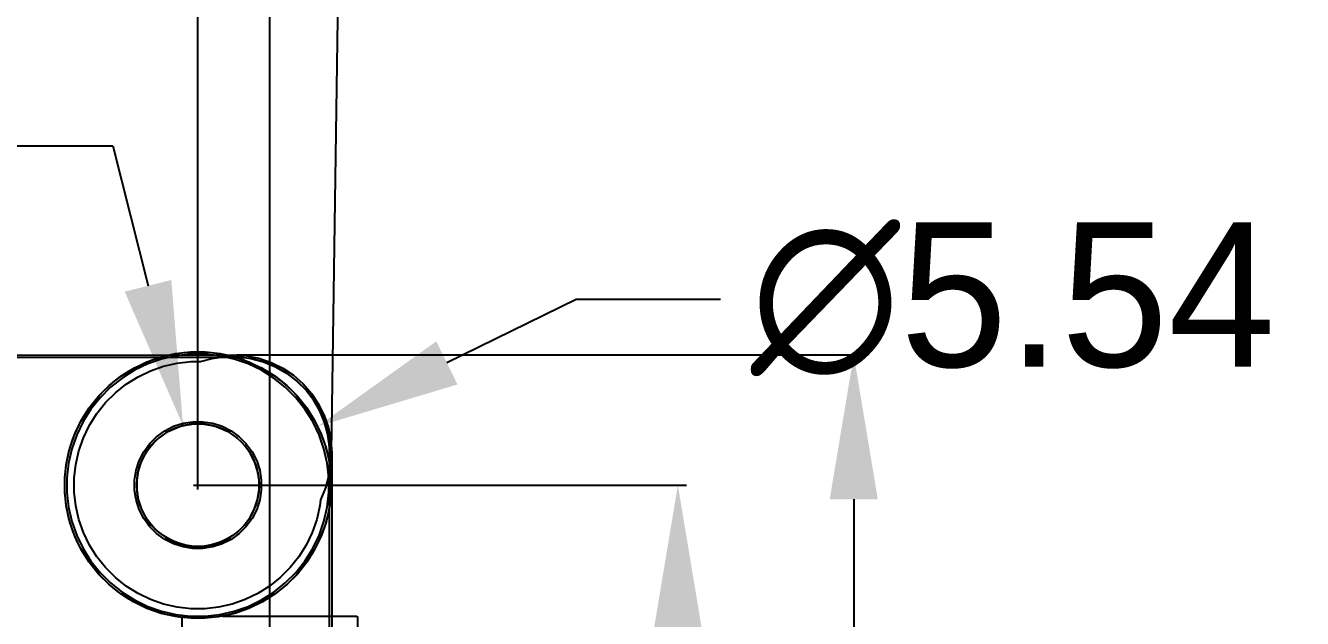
# Model space of a CAD drawing. Extents: x 76 to 193, y -170 to -23.
# Drawn here: x 158.69 to 185.26, y -55.19 to -42.86 of the extents above; entities that cross this region are included whole.
import ezdxf

# ---------------------------------------------------------------- set-up
doc = ezdxf.new("R2010")
doc.units = 0
doc.layers.get('0').update_dxf_attribs({"linetype": 'CONTINUOUS'})
doc.layers.get('Defpoints').update_dxf_attribs({"linetype": 'CONTINUOUS'})
doc.layers.add('BLACK', color=7, linetype='CONTINUOUS')
doc.dimstyles.get("Standard").update_dxf_attribs({"dimtxt": 3, "dimasz": 3, "dimexe": 0.18, "dimexo": 0.0625, "dimgap": 0.09, "dimtad": 0, "dimtih": 1, "dimtoh": 1, "dimzin": 0, "dimdsep": 46, "dimtxsty": 'Standard', "dimcen": 0.09, "dimclrd": 3, "dimclre": 3, "dimclrt": 3, "dimadec": 0, "dimazin": 0, "dimtfac": 1, "dimtofl": 0, "dimtmove": 0, "dimatfit": 3, "dimfxl": 1, "dimtolj": 1, "dimtzin": 0, "dimarcsym": 0})

# ---------------------------------------------------------------- blocks, each defined once
blk = doc.blocks.new('*D1')
at = {"color": 3, "linetype": 'Continuous', "lineweight": -2, "transparency": 16777216}
for p, q in [((131.942, -51.708), (132.343, -24.546)), ((135.34, -24.771), (143.56, -24.892)), ((162.446, -25.171), (153.74, -25.042)), ((165.048, -52.197), (165.449, -25.035))]:
    blk.add_line(p, q, dxfattribs=at)
at = {"color": 3, "linetype": 'Continuous', "transparency": 16777216}
for points in [[(135.347, -24.271), (135.332, -25.271), (132.34, -24.726)], [(162.454, -24.671), (162.439, -25.671), (165.446, -25.215)]]:
    blk.add_solid(points, dxfattribs=at)
at = {"layer": 'Defpoints', "color": 0, "linetype": 'Continuous', "transparency": 16777216}
for p in [(165.446, -25.215), (131.941, -51.771), (165.047, -52.26)]:
    blk.add_point(p, dxfattribs=at)
at = {"color": 3, "linetype": 'Continuous', "transparency": 16777216, "insert": (148.65, -24.967), "char_height": 3, "attachment_point": 5}
blk.add_mtext('\\A1;33.11', dxfattribs=at)
blk = doc.blocks.new('*D2')
at = {"color": 3, "linetype": 'Continuous', "lineweight": -2, "transparency": 16777216}
for p, q in [((170.15, -48.552), (167.457, -49.874)), ((173.15, -48.552), (170.15, -48.552)), ((162.276, -52.506), (162.276, -52.326)), ((162.186, -52.416), (162.366, -52.416))]:
    blk.add_line(p, q, dxfattribs=at)
at = {"color": 3, "linetype": 'Continuous', "transparency": 16777216}
blk.add_solid([(167.237, -49.425), (167.677, -50.323), (164.763, -51.195)], dxfattribs=at)
at = {"layer": 'Defpoints', "color": 0, "linetype": 'Continuous', "transparency": 16777216}
for p in [(164.763, -51.195), (159.789, -53.636)]:
    blk.add_point(p, dxfattribs=at)
at = {"color": 3, "linetype": 'Continuous', "transparency": 16777216, "insert": (179.24, -48.552), "char_height": 3, "attachment_point": 5}
blk.add_mtext('\\A1;∅5.54', dxfattribs=at)
blk = doc.blocks.new('*D3')
at = {"color": 3, "linetype": 'Continuous', "lineweight": -2, "transparency": 16777216}
for p, q in [((157.507, -45.36), (160.507, -45.36)), ((160.507, -45.36), (161.237, -48.27)), ((162.276, -52.506), (162.276, -52.326)), ((162.186, -52.416), (162.366, -52.416))]:
    blk.add_line(p, q, dxfattribs=at)
at = {"color": 3, "linetype": 'Continuous', "transparency": 16777216}
blk.add_solid([(161.722, -48.149), (160.752, -48.392), (161.966, -51.18)], dxfattribs=at)
at = {"layer": 'Defpoints', "color": 0, "linetype": 'Continuous', "transparency": 16777216}
for p in [(161.966, -51.18), (162.586, -53.651)]:
    blk.add_point(p, dxfattribs=at)
at = {"color": 3, "linetype": 'Continuous', "transparency": 16777216, "insert": (151.417, -45.36), "char_height": 3, "attachment_point": 5}
blk.add_mtext('\\A1;∅2.55', dxfattribs=at)
blk = doc.blocks.new('*D4')
at = {"color": 3, "linetype": 'Continuous', "lineweight": -2, "transparency": 16777216}
for p, q in [((163.081, -49.708), (176.105, -49.708)), ((175.925, -52.708), (175.925, -103.414)), ((175.925, -157.299), (175.925, -106.594)), ((163.067, -160.299), (176.105, -160.299))]:
    blk.add_line(p, q, dxfattribs=at)
at = {"color": 3, "linetype": 'Continuous', "transparency": 16777216}
for points in [[(175.425, -52.708), (176.425, -52.708), (175.925, -49.708)], [(175.425, -157.299), (176.425, -157.299), (175.925, -160.299)]]:
    blk.add_solid(points, dxfattribs=at)
at = {"layer": 'Defpoints', "color": 0, "linetype": 'Continuous', "transparency": 16777216}
for p in [(163.018, -49.708), (163.005, -160.299), (175.925, -160.299)]:
    blk.add_point(p, dxfattribs=at)
at = {"color": 3, "linetype": 'Continuous', "transparency": 16777216, "insert": (175.925, -105.004), "char_height": 3, "attachment_point": 5}
blk.add_mtext('\\A1;110.59', dxfattribs=at)
blk = doc.blocks.new('*D5')
at = {"color": 3, "linetype": 'Continuous', "lineweight": -2, "transparency": 16777216}
for p, q in [((134.566, -52.343), (134.566, -33.66)), ((162.276, -52.353), (162.276, -33.66)), ((137.566, -33.84), (142.831, -33.84)), ((159.276, -33.84), (154.011, -33.84))]:
    blk.add_line(p, q, dxfattribs=at)
at = {"color": 3, "linetype": 'Continuous', "transparency": 16777216}
for points in [[(137.566, -33.34), (137.566, -34.34), (134.566, -33.84)], [(159.276, -33.34), (159.276, -34.34), (162.276, -33.84)]]:
    blk.add_solid(points, dxfattribs=at)
at = {"layer": 'Defpoints', "color": 0, "linetype": 'Continuous', "transparency": 16777216}
for p in [(162.276, -33.84), (134.566, -52.406), (162.276, -52.416)]:
    blk.add_point(p, dxfattribs=at)
at = {"color": 3, "linetype": 'Continuous', "transparency": 16777216, "insert": (148.421, -33.84), "char_height": 3, "attachment_point": 5}
blk.add_mtext('\\A1;27.71', dxfattribs=at)
blk = doc.blocks.new('*D9')
at = {"color": 3, "linetype": 'Continuous', "lineweight": -2, "transparency": 16777216}
for p, q in [((133.325, -59.443), (133.325, -29.513)), ((136.325, -29.693), (142.709, -29.693)), ((160.773, -29.693), (154.389, -29.693)), ((163.773, -59.443), (163.773, -29.513))]:
    blk.add_line(p, q, dxfattribs=at)
at = {"color": 3, "linetype": 'Continuous', "transparency": 16777216}
for points in [[(136.325, -29.193), (136.325, -30.193), (133.325, -29.693)], [(160.773, -29.193), (160.773, -30.193), (163.773, -29.693)]]:
    blk.add_solid(points, dxfattribs=at)
at = {"layer": 'Defpoints', "color": 0, "linetype": 'Continuous', "transparency": 16777216}
for p in [(163.773, -29.693), (133.325, -59.506), (163.773, -59.506)]:
    blk.add_point(p, dxfattribs=at)
at = {"color": 3, "linetype": 'Continuous', "transparency": 16777216, "insert": (148.549, -29.693), "char_height": 3, "attachment_point": 5}
blk.add_mtext('\\A1;30.45', dxfattribs=at)
blk = doc.blocks.new('*D10')
at = {"color": 3, "linetype": 'Continuous', "lineweight": -2, "transparency": 16777216}
for p, q in [((162.339, -52.416), (172.444, -52.416)), ((172.264, -55.416), (172.264, -103.602)), ((172.264, -154.968), (172.264, -106.782)), ((162.373, -157.968), (172.444, -157.968))]:
    blk.add_line(p, q, dxfattribs=at)
at = {"color": 3, "linetype": 'Continuous', "transparency": 16777216}
for points in [[(171.764, -55.416), (172.764, -55.416), (172.264, -52.416)], [(171.764, -154.968), (172.764, -154.968), (172.264, -157.968)]]:
    blk.add_solid(points, dxfattribs=at)
at = {"layer": 'Defpoints', "color": 0, "linetype": 'Continuous', "transparency": 16777216}
for p in [(162.276, -52.416), (172.264, -52.416), (162.31, -157.968)]:
    blk.add_point(p, dxfattribs=at)
at = {"color": 3, "linetype": 'Continuous', "transparency": 16777216, "insert": (172.264, -105.192), "char_height": 3, "attachment_point": 5}
blk.add_mtext('\\A1;105.55', dxfattribs=at)

msp = doc.modelspace()

# ---------------------------------------------------------------- linework, layer by layer
at = {"linetype": 'Continuous'}
for radius in [2.770634, 1.273499]:
    msp.add_circle((162.276001, -52.41557), radius, dxfattribs=at)
at = {"layer": 'BLACK', "linetype": 'Continuous'}
for p, q in [((161.507782, -49.749024), (161.811171, -49.679778)), ((161.811171, -49.679778), (162.120406, -49.644936)), ((162.122968, -49.69057), (161.818827, -49.724838)), ((162.120406, -49.644936), (162.431596, -49.644936)), ((162.429034, -49.69057), (162.122968, -49.69057)), ((162.733175, -49.724838), (162.429034, -49.69057)), ((162.431596, -49.644936), (162.740831, -49.679778)), ((162.740831, -49.679778), (163.04422, -49.749024)), ((157.784489, -49.71057), (163.018099, -49.7082)), ((163.018121, -49.7582), (157.8095, -49.760558)), ((160.933681, -49.986825), (161.214054, -49.851804)), ((161.231545, -49.894031), (160.95579, -50.026828)), ((161.214054, -49.851804), (161.507782, -49.749024)), ((161.520435, -49.792944), (161.231545, -49.894031)), ((161.28909, -50.03658), (161.561649, -49.941208)), ((161.818827, -49.724838), (161.520435, -49.792944)), ((161.561649, -49.941208), (161.843171, -49.876952)), ((161.843171, -49.876952), (162.130119, -49.844621)), ((162.130119, -49.844621), (162.326652, -49.844621)), ((162.326652, -49.844621), (162.571398, -49.779041)), ((162.571398, -49.779041), (162.839362, -49.743763)), ((163.031567, -49.792944), (162.733175, -49.724838)), ((162.839362, -49.743763), (163.109638, -49.743763)), ((163.018099, -49.7082), (163.018105, -49.708201)), ((163.018105, -49.708201), (163.01811, -49.7082)), ((163.01811, -49.7082), (163.284826, -49.725683)), ((163.148763, -49.758201), (163.018121, -49.7582)), ((163.320457, -49.894031), (163.031567, -49.792944)), ((163.04422, -49.749024), (163.337948, -49.851804)), ((163.109638, -49.743763), (163.377602, -49.779041)), ((163.407835, -49.792309), (163.148763, -49.758201)), ((163.284826, -49.725683), (163.546977, -49.777829)), ((163.596212, -50.026828), (163.320457, -49.894031)), ((163.337948, -49.851804), (163.618321, -49.986825)), ((163.377602, -49.779041), (163.638668, -49.848994)), ((163.660238, -49.859941), (163.407835, -49.792309)), ((163.546977, -49.777829), (163.80008, -49.863747)), ((163.638668, -49.848994), (163.888371, -49.952424)), ((163.901654, -49.95994), (163.660238, -49.859941)), ((163.80008, -49.863747), (164.039803, -49.981965)), ((163.888371, -49.952424), (164.122436, -50.087562)), ((160.426889, -50.346413), (160.670188, -50.152389)), ((160.696637, -50.189665), (160.457345, -50.380493)), ((160.670188, -50.152389), (160.933681, -49.986825)), ((160.95579, -50.026828), (160.696637, -50.189665)), ((160.784421, -50.315501), (161.028924, -50.16187)), ((161.028924, -50.16187), (161.28909, -50.03658)), ((163.855365, -50.189665), (163.596212, -50.026828)), ((163.618321, -49.986825), (163.881814, -50.152389)), ((164.094657, -50.380493), (163.855365, -50.189665)), ((163.881814, -50.152389), (164.125113, -50.346413)), ((164.127952, -50.090594), (163.901654, -49.95994)), ((164.039803, -49.981965), (164.262044, -50.130463)), ((164.122436, -50.087562), (164.336861, -50.252095)), ((164.335261, -50.249667), (164.127952, -50.090594)), ((164.262044, -50.130463), (164.463002, -50.306698)), ((160.206844, -50.566458), (160.426889, -50.346413)), ((160.457345, -50.380493), (160.240924, -50.596914)), ((160.558658, -50.495541), (160.784421, -50.315501)), ((164.311078, -50.596914), (164.094657, -50.380493)), ((164.125113, -50.346413), (164.345158, -50.566458)), ((164.520033, -50.434439), (164.335261, -50.249667)), ((164.336861, -50.252095), (164.527975, -50.443209)), ((164.463002, -50.306698), (164.639237, -50.507656)), ((164.679106, -50.641748), (164.520033, -50.434439)), ((164.527975, -50.443209), (164.692508, -50.657634)), ((160.01282, -50.809757), (160.206844, -50.566458)), ((160.240924, -50.596914), (160.050096, -50.836206)), ((160.174431, -50.925491), (160.354471, -50.699728)), ((160.354471, -50.699728), (160.558658, -50.495541)), ((164.501906, -50.836206), (164.311078, -50.596914)), ((164.345158, -50.566458), (164.539182, -50.809757)), ((164.639237, -50.507656), (164.787735, -50.729897)), ((164.80976, -50.868046), (164.679106, -50.641748)), ((164.692508, -50.657634), (164.827646, -50.891699)), ((164.787735, -50.729897), (164.905953, -50.96962)), ((159.847256, -51.07325), (160.01282, -50.809757)), ((160.050096, -50.836206), (159.887259, -51.095359)), ((160.0208, -51.169994), (160.174431, -50.925491)), ((164.664743, -51.095359), (164.501906, -50.836206)), ((164.539182, -50.809757), (164.704746, -51.07325)), ((164.909759, -51.109462), (164.80976, -50.868046)), ((164.827646, -50.891699), (164.931076, -51.141402)), ((164.905953, -50.96962), (164.991871, -51.222723)), ((159.712235, -51.353623), (159.847256, -51.07325)), ((159.887259, -51.095359), (159.754462, -51.371114)), ((159.89551, -51.43016), (160.0208, -51.169994)), ((161.416457, -51.409173), (161.584475, -51.287102)), ((161.584475, -51.287102), (161.76952, -51.192816)), ((161.787147, -51.235372), (161.608542, -51.326376)), ((161.76952, -51.192816), (161.967036, -51.128639)), ((161.977789, -51.173429), (161.787147, -51.235372)), ((161.967036, -51.128639), (162.17216, -51.096151)), ((162.175774, -51.142071), (161.977789, -51.173429)), ((162.17216, -51.096151), (162.379842, -51.096151)), ((162.376228, -51.142071), (162.175774, -51.142071)), ((162.574213, -51.173429), (162.376228, -51.142071)), ((162.379842, -51.096151), (162.584966, -51.128639)), ((162.764855, -51.235372), (162.574213, -51.173429)), ((162.584966, -51.128639), (162.782482, -51.192816)), ((162.94346, -51.326376), (162.764855, -51.235372)), ((162.782482, -51.192816), (162.967527, -51.287102)), ((162.967527, -51.287102), (163.135545, -51.409173)), ((164.79754, -51.371114), (164.664743, -51.095359)), ((164.704746, -51.07325), (164.839767, -51.353623)), ((164.977391, -51.361865), (164.909759, -51.109462)), ((164.931076, -51.141402), (165.001029, -51.402468)), ((164.991871, -51.222723), (165.044017, -51.484874)), ((159.609455, -51.647351), (159.712235, -51.353623)), ((159.754462, -51.371114), (159.653375, -51.660004)), ((159.800138, -51.702719), (159.89551, -51.43016)), ((161.269604, -51.556026), (161.416457, -51.409173)), ((161.446372, -51.444199), (161.30463, -51.585941)), ((161.608542, -51.326376), (161.446372, -51.444199)), ((163.10563, -51.444199), (162.94346, -51.326376)), ((163.135545, -51.409173), (163.282398, -51.556026)), ((164.898627, -51.660004), (164.79754, -51.371114)), ((164.839767, -51.353623), (164.942547, -51.647351)), ((165.011499, -51.620937), (164.977391, -51.361865)), ((165.001029, -51.402468), (165.036307, -51.670432)), ((165.044017, -51.484874), (165.0615, -51.75159)), ((159.540209, -51.95074), (159.609455, -51.647351)), ((159.653375, -51.660004), (159.585269, -51.958396)), ((159.735882, -51.984241), (159.800138, -51.702719)), ((161.053247, -51.909089), (161.147533, -51.724044)), ((161.186807, -51.748111), (161.095803, -51.926716)), ((161.147533, -51.724044), (161.269604, -51.556026)), ((161.30463, -51.585941), (161.186807, -51.748111)), ((163.365195, -51.748111), (163.247372, -51.585941)), ((163.282398, -51.556026), (163.404469, -51.724044)), ((163.456199, -51.926716), (163.365195, -51.748111)), ((163.404469, -51.724044), (163.498755, -51.909089)), ((164.966733, -51.958396), (164.898627, -51.660004)), ((164.942547, -51.647351), (165.011793, -51.95074)), ((165.0115, -51.75159), (165.011499, -51.620937)), ((165.0115, -158.241999), (165.0115, -51.75159)), ((165.036307, -51.670432), (165.036307, -51.940708)), ((165.0615, -51.75159), (165.0615, -158.242)), ((159.505367, -52.259975), (159.540209, -51.95074)), ((159.585269, -51.958396), (159.551001, -52.262537)), ((159.703551, -52.271189), (159.735882, -51.984241)), ((160.98907, -52.106605), (161.053247, -51.909089)), ((161.095803, -51.926716), (161.03386, -52.117358)), ((163.518142, -52.117358), (163.456199, -51.926716)), ((163.498755, -51.909089), (163.562932, -52.106605)), ((165.001001, -52.262537), (164.966733, -51.958396)), ((165.036307, -51.940708), (165.001029, -52.208672)), ((165.011793, -51.95074), (165.046635, -52.259975)), ((159.505367, -52.262537), (159.505367, -52.259975)), ((159.505367, -52.571165), (159.505367, -52.262537)), ((159.551001, -52.262537), (159.551001, -52.568603)), ((159.703551, -52.559951), (159.703551, -52.271189)), ((160.956582, -52.311729), (160.98907, -52.106605)), ((160.956582, -52.315343), (160.956582, -52.311729)), ((160.956582, -52.519411), (160.956582, -52.315343)), ((161.03386, -52.117358), (161.002502, -52.315343)), ((161.002502, -52.315343), (161.002502, -52.515797)), ((163.5495, -52.315343), (163.518142, -52.117358)), ((163.5495, -52.515797), (163.5495, -52.315343)), ((163.562932, -52.106605), (163.59542, -52.311729)), ((163.59542, -52.311729), (163.59542, -52.519411)), ((165.001029, -52.208672), (164.931076, -52.469738)), ((165.001001, -52.568603), (165.001001, -52.262537)), ((165.046635, -52.259975), (165.046635, -52.571165)), ((159.540209, -52.8804), (159.505367, -52.571165)), ((159.551001, -52.568603), (159.585269, -52.872744)), ((159.735882, -52.846899), (159.703551, -52.559951)), ((160.98907, -52.724535), (160.956582, -52.519411)), ((161.002502, -52.515797), (161.03386, -52.713782)), ((163.518142, -52.713782), (163.5495, -52.515797)), ((163.59542, -52.519411), (163.562932, -52.724535)), ((164.931076, -52.469738), (164.827646, -52.719441)), ((164.966733, -52.872744), (165.001001, -52.568603)), ((165.046635, -52.571165), (165.011793, -52.8804)), ((159.609455, -53.183789), (159.540209, -52.8804)), ((159.585269, -52.872744), (159.653375, -53.171136)), ((159.800138, -53.128421), (159.735882, -52.846899)), ((161.053247, -52.922051), (160.98907, -52.724535)), ((161.03386, -52.713782), (161.095803, -52.904424)), ((163.456199, -52.904424), (163.518142, -52.713782)), ((163.562932, -52.724535), (163.498755, -52.922051)), ((164.813118, -52.846899), (164.748862, -53.128421)), ((164.827438, -52.7198), (164.813118, -52.846899)), ((164.827646, -52.719441), (164.827438, -52.7198)), ((164.898627, -53.171136), (164.966733, -52.872744)), ((165.011793, -52.8804), (164.942547, -53.183789)), ((159.89551, -53.40098), (159.800138, -53.128421)), ((161.147533, -53.107096), (161.053247, -52.922051)), ((161.095803, -52.904424), (161.186807, -53.083029)), ((161.269604, -53.275114), (161.147533, -53.107096)), ((161.186807, -53.083029), (161.30463, -53.245199)), ((163.247372, -53.245199), (163.365195, -53.083029)), ((163.404469, -53.107096), (163.282398, -53.275114)), ((163.365195, -53.083029), (163.456199, -52.904424)), ((163.498755, -52.922051), (163.404469, -53.107096)), ((164.748862, -53.128421), (164.65349, -53.40098)), ((159.712235, -53.477517), (159.609455, -53.183789)), ((159.653375, -53.171136), (159.754462, -53.460026)), ((160.0208, -53.661146), (159.89551, -53.40098)), ((161.416457, -53.421967), (161.269604, -53.275114)), ((161.30463, -53.245199), (161.446372, -53.386941)), ((161.446372, -53.386941), (161.608542, -53.504764)), ((162.94346, -53.504764), (163.10563, -53.386941)), ((163.10563, -53.386941), (163.247372, -53.245199)), ((163.282398, -53.275114), (163.135545, -53.421967)), ((164.65349, -53.40098), (164.5282, -53.661146)), ((164.79754, -53.460026), (164.898627, -53.171136)), ((164.942547, -53.183789), (164.839767, -53.477517)), ((159.847256, -53.75789), (159.712235, -53.477517)), ((159.754462, -53.460026), (159.887259, -53.735781)), ((160.174431, -53.905649), (160.0208, -53.661146)), ((161.584475, -53.544038), (161.416457, -53.421967)), ((161.76952, -53.638324), (161.584475, -53.544038)), ((161.608542, -53.504764), (161.787147, -53.595768)), ((161.967036, -53.702501), (161.76952, -53.638324)), ((161.787147, -53.595768), (161.977789, -53.657711)), ((161.977789, -53.657711), (162.175774, -53.689069)), ((162.376228, -53.689069), (162.574213, -53.657711)), ((162.574213, -53.657711), (162.764855, -53.595768)), ((162.782482, -53.638324), (162.584966, -53.702501)), ((162.764855, -53.595768), (162.94346, -53.504764)), ((162.967527, -53.544038), (162.782482, -53.638324)), ((163.135545, -53.421967), (162.967527, -53.544038)), ((164.5282, -53.661146), (164.374569, -53.905649)), ((164.664743, -53.735781), (164.79754, -53.460026)), ((164.839767, -53.477517), (164.704746, -53.75789)), ((160.01282, -54.021383), (159.847256, -53.75789)), ((159.887259, -53.735781), (160.050096, -53.994934)), ((160.354471, -54.131412), (160.174431, -53.905649)), ((162.17216, -53.734989), (161.967036, -53.702501)), ((162.379842, -53.734989), (162.17216, -53.734989)), ((162.175774, -53.689069), (162.376228, -53.689069)), ((162.584966, -53.702501), (162.379842, -53.734989)), ((164.374569, -53.905649), (164.194529, -54.131412)), ((164.501906, -53.994934), (164.664743, -53.735781)), ((164.704746, -53.75789), (164.539182, -54.021383)), ((160.206844, -54.264682), (160.01282, -54.021383)), ((160.050096, -53.994934), (160.240924, -54.234226)), ((160.558658, -54.335599), (160.354471, -54.131412)), ((164.194529, -54.131412), (163.990342, -54.335599)), ((164.311078, -54.234226), (164.501906, -53.994934)), ((164.539182, -54.021383), (164.345158, -54.264682)), ((160.426889, -54.484727), (160.206844, -54.264682)), ((160.240924, -54.234226), (160.457345, -54.450647)), ((160.457345, -54.450647), (160.696637, -54.641475)), ((160.784421, -54.515639), (160.558658, -54.335599)), ((163.990342, -54.335599), (163.764579, -54.515639)), ((163.855365, -54.641475), (164.094657, -54.450647)), ((164.094657, -54.450647), (164.311078, -54.234226)), ((164.345158, -54.264682), (164.125113, -54.484727)), ((160.670188, -54.678751), (160.426889, -54.484727)), ((160.933681, -54.844315), (160.670188, -54.678751)), ((160.696637, -54.641475), (160.95579, -54.804312)), ((161.028924, -54.66927), (160.784421, -54.515639)), ((161.28909, -54.79456), (161.028924, -54.66927)), ((163.520076, -54.66927), (163.25991, -54.79456)), ((163.764579, -54.515639), (163.520076, -54.66927)), ((163.596212, -54.804312), (163.855365, -54.641475)), ((163.881814, -54.678751), (163.618321, -54.844315)), ((164.125113, -54.484727), (163.881814, -54.678751)), ((161.214054, -54.979336), (160.933681, -54.844315)), ((160.95579, -54.804312), (161.231545, -54.937109)), ((161.507782, -55.082116), (161.214054, -54.979336)), ((161.231545, -54.937109), (161.520435, -55.038196)), ((161.561649, -54.889932), (161.28909, -54.79456)), ((161.843171, -54.954188), (161.561649, -54.889932)), ((162.130119, -54.986519), (161.843171, -54.954188)), ((162.418881, -54.986519), (162.130119, -54.986519)), ((162.705829, -54.954188), (162.418881, -54.986519)), ((162.987351, -54.889932), (162.705829, -54.954188)), ((163.25991, -54.79456), (162.987351, -54.889932)), ((163.031567, -55.038196), (163.320457, -54.937109)), ((163.337948, -54.979336), (163.04422, -55.082116)), ((163.320457, -54.937109), (163.596212, -54.804312)), ((163.618321, -54.844315), (163.337948, -54.979336)), ((161.811171, -55.151362), (161.507782, -55.082116)), ((161.520435, -55.038196), (161.818827, -55.106302)), ((161.948, -55.166778), (161.811171, -55.151362)), ((161.818827, -55.106302), (162.122968, -55.14057)), ((161.948, -96.86557), (161.948, -55.166778)), ((162.122968, -55.14057), (162.429034, -55.14057)), ((162.429034, -55.14057), (162.733175, -55.106302)), ((162.733175, -55.106302), (163.031567, -55.038196)), ((163.04422, -55.082116), (162.788114, -55.14057)), ((162.788114, -55.14057), (165.573, -55.14057)), ((165.573, -55.14057), (165.582567, -55.142473)), ((165.582567, -55.142473), (165.596097, -55.156003)), ((165.596097, -55.156003), (165.598, -55.16557)), ((165.598, -55.16557), (165.598, -96.86557))]:
    msp.add_line(p, q, dxfattribs=at)

# ---------------------------------------------------------------- dimensions: what is measured, and where the dimension line sits
at = {"linetype": 'Continuous'}
dim = msp.add_linear_dim(base=(165.446125, -25.21536), p1=(131.9407, -51.77095), p2=(165.046635, -52.259975), angle=359.1537158, dimstyle='Standard', dxfattribs=at)
dim.commit()
dim.dimension.update_dxf_attribs({"geometry": '*D1', "text_midpoint": (148.649575, -24.967249), "dimtype": 161})
for base, p1, p2, picture, middle in [((163.773, -29.693263), (133.3245, -59.50557), (163.773, -59.50557), '*D9', (148.54875, -29.693263)), ((162.276001, -33.840334), (134.566001, -52.40557), (162.276001, -52.41557), '*D5', (148.421001, -33.840334))]:
    dim = msp.add_linear_dim(base=base, p1=p1, p2=p2, dimstyle='Standard', dxfattribs=at)
    dim.commit()
    dim.dimension.update_dxf_attribs({"geometry": picture, "text_midpoint": middle})
for p1, p2, picture, middle in [((162.585651, -53.65085), (161.966351, -51.18029), '*D3', (151.417459, -45.360356)), ((159.788596, -53.635911), (164.763406, -51.195229), '*D2', (179.240052, -48.552495))]:
    dim = msp.add_diameter_dim_2p(p1=p1, p2=p2, dimstyle='Standard', dxfattribs=at)
    dim.commit()
    dim.dimension.update_dxf_attribs({"geometry": picture, "text_midpoint": middle, "dimtype": 163})
for base, p1, p2, picture, middle in [((175.925265, -160.299), (163.01811, -49.7082), (163.004501, -160.299), '*D4', (175.925265, -105.0036)), ((172.26394, -52.41557), (162.310201, -157.96797), (162.276001, -52.41557), '*D10', (172.26394, -105.19177))]:
    dim = msp.add_linear_dim(base=base, p1=p1, p2=p2, angle=90, dimstyle='Standard', dxfattribs=at)
    dim.commit()
    dim.dimension.update_dxf_attribs({"geometry": picture, "text_midpoint": middle})

doc.saveas('drawing.dxf')
